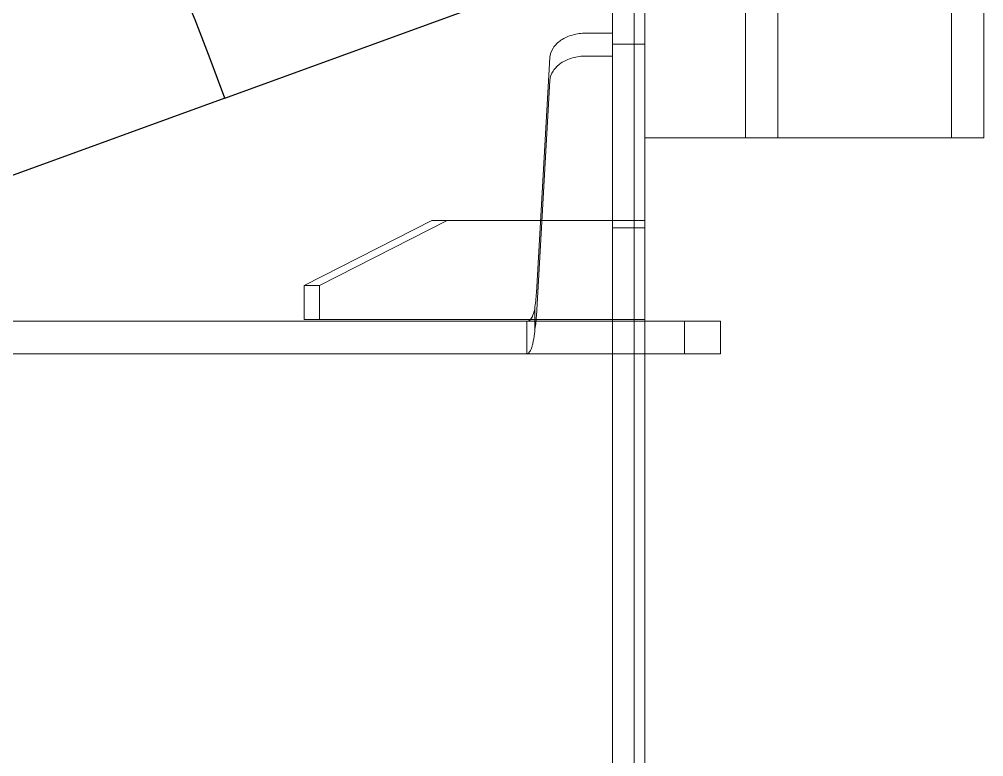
# Model space of a CAD drawing. Header units: millimetres. Extents: x -7970 to 6845, y -11075 to 1978.
# Drawn here: x 3669.6 to 3937.9, y -10339.5 to -10134.5 of the extents above; entities that cross this region are included whole.
import ezdxf

# ---------------------------------------------------------------- set-up
doc = ezdxf.new("R2010")
doc.units = ezdxf.units.MM
doc.header["$LTSCALE"] = 5
doc.linetypes.add('DIVIDE', pattern=[31.75, 12.7, -6.35, 0, -6.35, 0, -6.35])
doc.layers.add('Layer0016', color=7, linetype='Continuous')
doc.layers.add('Layer0021', color=7, linetype='Continuous')

# ---------------------------------------------------------------- blocks, each defined once
blk = doc.blocks.new('DC_GROUP_ＤＸＦ２５_212')
at = {"layer": 'Layer0016', "color": 4, "linetype": 'Continuous', "lineweight": 25}
blk.add_line((3726.83, -10156.41), (3802, -10129.05), dxfattribs=at)
at = {"layer": 'Layer0016', "color": 7, "linetype": 'DIVIDE', "lineweight": 25}
blk.add_line((3726.83, -10156.41), (3022.05, -10412.93), dxfattribs=at)
at = {"layer": 'Layer0016', "color": 4, "linetype": 'Continuous', "lineweight": 25}
blk.add_arc((3022.05, -10412.93), 750, 20, 131.73249, dxfattribs=at)

msp = doc.modelspace()

# ---------------------------------------------------------------- linework, layer by layer
at = {"layer": 'Layer0021', "color": 7, "linetype": 'Continuous', "lineweight": 18}
for p, q in [((3843.617, -10474.47), (3843.617, -10122.47)), ((3871.617, -10122.47), (3871.617, -10167.47)), ((3880.617, -10122.47), (3880.617, -10167.47)), ((3928.865, -10122.47), (3928.865, -10167.47)), ((3937.865, -10167.47), (3937.865, -10122.47)), ((3834.617, -10474.47), (3834.617, -10126.742)), ((3840.617, -10126.742), (3840.617, -10439.47)), ((3827.216, -10138.374), (3834.617, -10138.374)), ((3843.617, -10141.47), (3834.617, -10141.47)), ((3827.216, -10144.738), (3834.617, -10144.738)), ((3817.224, -10145.156), (3813.433, -10210.554)), ((3817.224, -10151.52), (3813.433, -10216.918)), ((3843.617, -10167.47), (3937.865, -10167.47)), ((3784.353, -10190.47), (3748.866, -10208.47)), ((3788.588, -10190.47), (3753.102, -10208.47)), ((3814.597, -10190.47), (3784.353, -10190.47)), ((3843.617, -10190.47), (3814.597, -10190.47)), ((3843.617, -10192.47), (3834.617, -10192.47)), ((3753.102, -10208.47), (3748.866, -10208.47)), ((3748.866, -10217.97), (3748.866, -10208.47)), ((3753.102, -10217.97), (3753.102, -10208.47)), ((3812.983, -10214.955), (3812.983, -10221.319)), ((3647.117, -10218.47), (3810.77, -10218.47)), ((3811.761, -10217.97), (3748.866, -10217.97)), ((3810.77, -10218.47), (3843.617, -10218.47)), ((3810.77, -10218.47), (3810.77, -10227.47)), ((3811.761, -10217.97), (3843.617, -10217.97)), ((3843.617, -10218.47), (3864.617, -10218.47)), ((3854.617, -10227.47), (3854.617, -10218.47)), ((3864.617, -10227.47), (3864.617, -10218.47)), ((3834.617, -10227.47), (3648.769, -10227.47)), ((3834.617, -10227.47), (3843.617, -10227.47)), ((3864.617, -10227.47), (3843.617, -10227.47))]:
    msp.add_line(p, q, dxfattribs=at)
for centre in [(3763.08, -10207.629), (3763.08, -10213.993)]:
    msp.add_arc(centre, 50.439, 351.64861, 356.67575, dxfattribs=at)
for points, knots in [([(3817.224, -10145.156), (3817.277, -10144.238), (3817.969, -10142.301), (3820.304, -10140.105), (3823.52, -10138.695), (3825.96, -10138.374), (3827.216, -10138.374)], [0, 0, 0, 0, 0.2099531, 0.4461094, 0.7132702, 1, 1, 1, 1]), ([(3827.216, -10144.738), (3825.96, -10144.738), (3823.52, -10145.059), (3820.304, -10146.469), (3817.969, -10148.665), (3817.277, -10150.602), (3817.224, -10151.52)], [0, 0, 0, 0, 0.2867298, 0.5538906, 0.7900469, 1, 1, 1, 1]), ([(3810.77, -10218.47), (3811.019, -10218.47), (3811.58, -10218.275), (3812.187, -10217.498), (3812.659, -10216.362), (3812.881, -10215.462), (3812.983, -10214.955)], [0, 0, 0, 0, 0.1690477, 0.3742978, 0.6492507, 1, 1, 1, 1]), ([(3811.787, -10217.974), (3812.095, -10217.637), (3812.59, -10216.632), (3812.858, -10215.576), (3812.983, -10214.955)], [0, 0, 0, 0, 0.4189392, 1, 1, 1, 1]), ([(3810.77, -10218.47), (3810.954, -10218.47), (3811.346, -10218.378), (3811.651, -10218.123), (3811.787, -10217.974)], [0, 0, 0, 0, 0.4763459, 1, 1, 1, 1]), ([(3812.983, -10221.319), (3812.882, -10222.199), (3812.709, -10223.437), (3812.378, -10224.957), (3812.122, -10225.839), (3811.84, -10226.538), (3811.53, -10227.051), (3811.18, -10227.387), (3810.898, -10227.47), (3810.77, -10227.47)], [0, 0, 0, 0, 0.3887819, 0.5479275, 0.6822722, 0.7916004, 0.8774893, 0.943989, 1, 1, 1, 1])]:
    msp.add_open_spline(points, degree=3, knots=knots, dxfattribs=at)

# ---------------------------------------------------------------- block references
at = {"layer": 'Layer0016', "linetype": 'Continuous'}
msp.add_blockref('DC_GROUP_ＤＸＦ２５_212', (0, 0), dxfattribs=at)

doc.saveas('drawing.dxf')
